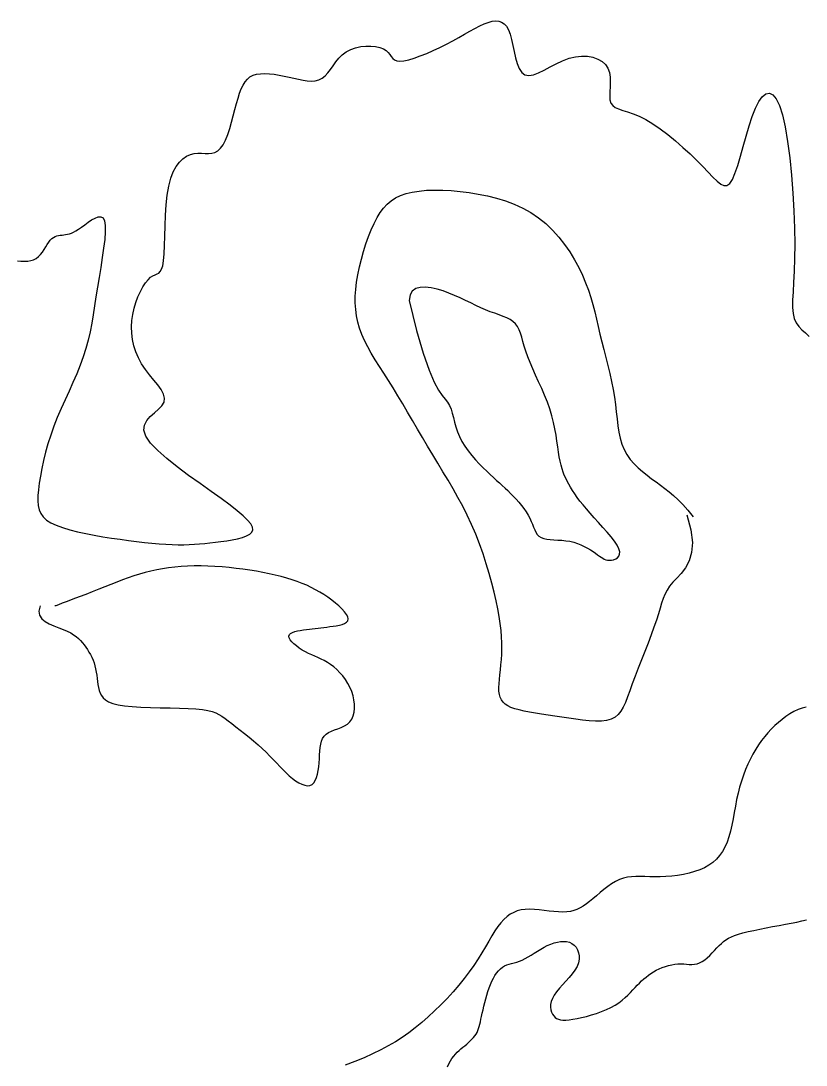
# Model space of a CAD drawing. Extents: x 560 to 725, y 213 to 408.
# Drawn here: x 673.17 to 697.21, y 259.09 to 291.08 of the extents above; entities that cross this region are included whole.
import ezdxf

# ---------------------------------------------------------------- set-up
doc = ezdxf.new("R2010")
doc.units = 0
doc.header["$LTSCALE"] = 10
doc.header["$MEASUREMENT"] = 0
doc.layers.add('3', color=3, linetype='CONTINUOUS')

msp = doc.modelspace()

# ---------------------------------------------------------------- linework, layer by layer
at = {"layer": '3'}
for points in [[(673.058, 283.729), (673.169, 283.718), (673.275, 283.714), (673.375, 283.719), (673.469, 283.733), (673.555, 283.76), (673.634, 283.8), (673.704, 283.854), (673.767, 283.92), (673.825, 283.994), (673.877, 284.072), (673.927, 284.152), (673.974, 284.228), (674.02, 284.298), (674.067, 284.359), (674.115, 284.406), (674.165, 284.442), (674.216, 284.469), (674.268, 284.487), (674.321, 284.5), (674.374, 284.508), (674.428, 284.515), (674.482, 284.521), (674.536, 284.529), (674.592, 284.54), (674.65, 284.556), (674.712, 284.577), (674.779, 284.607), (674.853, 284.645), (674.934, 284.694), (675.024, 284.755), (675.123, 284.828), (675.227, 284.906), (675.333, 284.978), (675.436, 285.037), (675.532, 285.073), (675.615, 285.077), (675.682, 285.041), (675.727, 284.954), (675.749, 284.811), (675.749, 284.618), (675.732, 284.384), (675.7, 284.118), (675.659, 283.829), (675.611, 283.526), (675.56, 283.219), (675.511, 282.916), (675.466, 282.625), (675.423, 282.345), (675.38, 282.075), (675.335, 281.812), (675.285, 281.554), (675.227, 281.298), (675.158, 281.044), (675.078, 280.788), (674.983, 280.53), (674.876, 280.268), (674.76, 280.004), (674.64, 279.738), (674.518, 279.47), (674.397, 279.201), (674.282, 278.931), (674.175, 278.661), (674.08, 278.391), (673.995, 278.123), (673.922, 277.861), (673.859, 277.606), (673.807, 277.361), (673.764, 277.129), (673.731, 276.912), (673.706, 276.713), (673.69, 276.534), (673.687, 276.373), (673.697, 276.229), (673.726, 276.1), (673.776, 275.985), (673.851, 275.882), (673.952, 275.788), (674.085, 275.704), (674.25, 275.626), (674.444, 275.554), (674.662, 275.489), (674.899, 275.429), (675.151, 275.374), (675.412, 275.323), (675.678, 275.277), (675.944, 275.235), (676.205, 275.196), (676.46, 275.161), (676.708, 275.129), (676.948, 275.102), (677.178, 275.079), (677.398, 275.06), (677.607, 275.046), (677.803, 275.036), (677.986, 275.032), (678.159, 275.032), (678.323, 275.037), (678.482, 275.045), (678.639, 275.057), (678.795, 275.072), (678.955, 275.089), (679.121, 275.109), (679.293, 275.13), (679.468, 275.154), (679.64, 275.182), (679.802, 275.214), (679.949, 275.253), (680.075, 275.299), (680.174, 275.352), (680.24, 275.415), (680.267, 275.488), (680.255, 275.573), (680.203, 275.672), (680.109, 275.787), (679.972, 275.92), (679.793, 276.072), (679.569, 276.246), (679.301, 276.443), (678.99, 276.664), (678.651, 276.904), (678.3, 277.155), (677.956, 277.412), (677.636, 277.667), (677.357, 277.914), (677.136, 278.145), (676.991, 278.354), (676.933, 278.537), (676.949, 278.695), (677.02, 278.834), (677.128, 278.958), (677.254, 279.072), (677.379, 279.181), (677.484, 279.289), (677.55, 279.4), (677.564, 279.519), (677.529, 279.647), (677.457, 279.782), (677.356, 279.925), (677.237, 280.076), (677.109, 280.234), (676.981, 280.4), (676.864, 280.572), (676.766, 280.751), (676.688, 280.936), (676.628, 281.124), (676.587, 281.316), (676.564, 281.509), (676.557, 281.703), (676.568, 281.896), (676.594, 282.087), (676.635, 282.274), (676.688, 282.454), (676.752, 282.625), (676.824, 282.783), (676.9, 282.925), (676.98, 283.048), (677.059, 283.148), (677.135, 283.223), (677.207, 283.271), (677.273, 283.302), (677.334, 283.325), (677.388, 283.353), (677.435, 283.397), (677.475, 283.466), (677.508, 283.573), (677.532, 283.728), (677.549, 283.938), (677.56, 284.194), (677.569, 284.485), (677.58, 284.798), (677.594, 285.12), (677.616, 285.439), (677.648, 285.742), (677.695, 286.018), (677.757, 286.255), (677.834, 286.454), (677.923, 286.618), (678.022, 286.75), (678.128, 286.852), (678.24, 286.928), (678.355, 286.979), (678.471, 287.009), (678.585, 287.022), (678.697, 287.022), (678.805, 287.018), (678.911, 287.016), (679.012, 287.024), (679.108, 287.047), (679.198, 287.094), (679.283, 287.172), (679.361, 287.284), (679.433, 287.426), (679.499, 287.593), (679.56, 287.776), (679.618, 287.969), (679.671, 288.166), (679.722, 288.359), (679.77, 288.542), (679.817, 288.709), (679.864, 288.86), (679.914, 288.993), (679.969, 289.11), (680.03, 289.21), (680.1, 289.293), (680.181, 289.359), (680.276, 289.408), (680.384, 289.44), (680.506, 289.457), (680.638, 289.462), (680.779, 289.455), (680.925, 289.439), (681.075, 289.415), (681.226, 289.386), (681.377, 289.353), (681.524, 289.319), (681.666, 289.287), (681.804, 289.26), (681.936, 289.241), (682.061, 289.234), (682.179, 289.242), (682.288, 289.269), (682.387, 289.317), (682.478, 289.39), (682.561, 289.482), (682.642, 289.588), (682.723, 289.703), (682.809, 289.82), (682.903, 289.934), (683.007, 290.038), (683.127, 290.129), (683.264, 290.2), (683.414, 290.252), (683.571, 290.286), (683.73, 290.302), (683.884, 290.303), (684.028, 290.289), (684.157, 290.26), (684.264, 290.219), (684.347, 290.166), (684.409, 290.107), (684.459, 290.044), (684.503, 289.982), (684.55, 289.927), (684.604, 289.882), (684.675, 289.851), (684.77, 289.84), (684.892, 289.852), (685.041, 289.884), (685.21, 289.934), (685.395, 290), (685.591, 290.079), (685.793, 290.167), (685.996, 290.263), (686.196, 290.363), (686.388, 290.465), (686.571, 290.566), (686.745, 290.665), (686.911, 290.758), (687.067, 290.843), (687.213, 290.919), (687.35, 290.982), (687.477, 291.03), (687.594, 291.062), (687.701, 291.075), (687.798, 291.068), (687.885, 291.039), (687.964, 290.987), (688.033, 290.909), (688.093, 290.804), (688.145, 290.67), (688.189, 290.508), (688.228, 290.326), (688.267, 290.135), (688.309, 289.946), (688.36, 289.77), (688.421, 289.617), (688.499, 289.499), (688.596, 289.426), (688.716, 289.404), (688.856, 289.428), (689.013, 289.487), (689.185, 289.57), (689.367, 289.666), (689.558, 289.765), (689.753, 289.857), (689.95, 289.93), (690.144, 289.977), (690.334, 289.997), (690.514, 289.99), (690.681, 289.96), (690.831, 289.906), (690.96, 289.832), (691.064, 289.737), (691.141, 289.624), (691.187, 289.495), (691.208, 289.354), (691.212, 289.207), (691.206, 289.058), (691.198, 288.914), (691.194, 288.78), (691.203, 288.66), (691.231, 288.56), (691.285, 288.484), (691.364, 288.425), (691.468, 288.378), (691.594, 288.335), (691.742, 288.288), (691.909, 288.23), (692.094, 288.155), (692.296, 288.055), (692.513, 287.925), (692.74, 287.769), (692.972, 287.592), (693.205, 287.402), (693.434, 287.202), (693.654, 287), (693.86, 286.802), (694.047, 286.613), (694.211, 286.439), (694.355, 286.287), (694.481, 286.164), (694.593, 286.076), (694.692, 286.031), (694.783, 286.035), (694.867, 286.094), (694.949, 286.216), (695.03, 286.404), (695.112, 286.646), (695.196, 286.927), (695.281, 287.233), (695.368, 287.547), (695.459, 287.857), (695.554, 288.145), (695.653, 288.398), (695.757, 288.602), (695.864, 288.75), (695.973, 288.837), (696.082, 288.86), (696.189, 288.812), (696.293, 288.689), (696.391, 288.487), (696.483, 288.199), (696.567, 287.826), (696.641, 287.382), (696.706, 286.884), (696.761, 286.351), (696.804, 285.801), (696.836, 285.253), (696.856, 284.724), (696.862, 284.232), (696.856, 283.793), (696.842, 283.406), (696.823, 283.067), (696.806, 282.772), (696.794, 282.518), (696.794, 282.3), (696.809, 282.116), (696.844, 281.961), (696.903, 281.83), (696.983, 281.717), (697.08, 281.615), (697.187, 281.516), (697.301, 281.413)], [(693.559, 275.95), (693.682, 275.487), (693.724, 275.103), (693.7, 274.789), (693.626, 274.533), (693.516, 274.325), (693.387, 274.154), (693.253, 274.009), (693.129, 273.88), (693.029, 273.757), (692.949, 273.635), (692.886, 273.511), (692.833, 273.381), (692.785, 273.241), (692.738, 273.086), (692.687, 272.915), (692.625, 272.721), (692.549, 272.505), (692.462, 272.269), (692.367, 272.019), (692.266, 271.761), (692.165, 271.502), (692.065, 271.246), (691.97, 271), (691.884, 270.769), (691.809, 270.559), (691.741, 270.369), (691.676, 270.201), (691.61, 270.055), (691.538, 269.93), (691.455, 269.826), (691.357, 269.745), (691.24, 269.686), (691.099, 269.648), (690.938, 269.63), (690.76, 269.627), (690.567, 269.638), (690.364, 269.658), (690.154, 269.686), (689.94, 269.718), (689.726, 269.75), (689.514, 269.782), (689.308, 269.812), (689.108, 269.841), (688.918, 269.871), (688.739, 269.902), (688.572, 269.934), (688.421, 269.969), (688.287, 270.008), (688.172, 270.05), (688.074, 270.098), (687.994, 270.151), (687.929, 270.211), (687.879, 270.28), (687.842, 270.358), (687.817, 270.445), (687.804, 270.544), (687.801, 270.654), (687.806, 270.776), (687.816, 270.907), (687.831, 271.048), (687.848, 271.197), (687.865, 271.352), (687.879, 271.514), (687.89, 271.681), (687.895, 271.852), (687.893, 272.029), (687.885, 272.214), (687.869, 272.408), (687.844, 272.613), (687.812, 272.83), (687.77, 273.063), (687.718, 273.311), (687.657, 273.577), (687.586, 273.858), (687.505, 274.149), (687.415, 274.448), (687.316, 274.751), (687.208, 275.055), (687.092, 275.356), (686.967, 275.65), (686.834, 275.934), (686.694, 276.211), (686.549, 276.481), (686.399, 276.745), (686.246, 277.006), (686.09, 277.265), (685.932, 277.524), (685.775, 277.784), (685.619, 278.047), (685.463, 278.311), (685.309, 278.575), (685.156, 278.837), (685.005, 279.095), (684.856, 279.348), (684.708, 279.595), (684.562, 279.833), (684.418, 280.061), (684.278, 280.281), (684.143, 280.493), (684.016, 280.698), (683.896, 280.897), (683.787, 281.092), (683.69, 281.284), (683.606, 281.474), (683.537, 281.663), (683.483, 281.852), (683.443, 282.043), (683.417, 282.237), (683.405, 282.435), (683.406, 282.64), (683.419, 282.852), (683.445, 283.072), (683.483, 283.302), (683.532, 283.538), (683.591, 283.776), (683.657, 284.013), (683.731, 284.246), (683.811, 284.469), (683.895, 284.68), (683.982, 284.874), (684.072, 285.049), (684.166, 285.205), (684.268, 285.343), (684.378, 285.463), (684.5, 285.566), (684.636, 285.654), (684.788, 285.727), (684.959, 285.786), (685.15, 285.832), (685.361, 285.865), (685.588, 285.886), (685.829, 285.894), (686.082, 285.892), (686.345, 285.878), (686.616, 285.853), (686.892, 285.818), (687.171, 285.773), (687.45, 285.716), (687.728, 285.645), (688.003, 285.561), (688.271, 285.46), (688.531, 285.341), (688.781, 285.204), (689.017, 285.046), (689.239, 284.866), (689.446, 284.668), (689.637, 284.455), (689.813, 284.231), (689.973, 283.998), (690.118, 283.761), (690.247, 283.522), (690.359, 283.287), (690.456, 283.056), (690.54, 282.83), (690.612, 282.607), (690.676, 282.386), (690.734, 282.164), (690.788, 281.941), (690.841, 281.715), (690.896, 281.485), (690.954, 281.249), (691.015, 281.008), (691.076, 280.764), (691.136, 280.519), (691.194, 280.274), (691.248, 280.031), (691.296, 279.79), (691.336, 279.554), (691.369, 279.324), (691.395, 279.1), (691.42, 278.885), (691.446, 278.677), (691.478, 278.479), (691.518, 278.29), (691.57, 278.112), (691.637, 277.945), (691.723, 277.79), (691.824, 277.646), (691.94, 277.512), (692.065, 277.387), (692.198, 277.269), (692.336, 277.158), (692.476, 277.053), (692.614, 276.953), (692.749, 276.855), (692.882, 276.757), (693.016, 276.652), (693.151, 276.538), (693.29, 276.409), (693.435, 276.26), (693.589, 276.087), (693.752, 275.886)], [(685.056, 282.514), (685.284, 281.596), (685.486, 280.896), (685.664, 280.379), (685.819, 280.013), (685.951, 279.765), (686.063, 279.602), (686.156, 279.491), (686.231, 279.398), (686.29, 279.297), (686.337, 279.183), (686.375, 279.058), (686.409, 278.924), (686.444, 278.784), (686.483, 278.639), (686.53, 278.491), (686.591, 278.342), (686.667, 278.194), (686.758, 278.048), (686.86, 277.905), (686.969, 277.767), (687.084, 277.634), (687.201, 277.508), (687.317, 277.389), (687.428, 277.28), (687.534, 277.18), (687.633, 277.088), (687.727, 277.003), (687.818, 276.922), (687.905, 276.844), (687.99, 276.766), (688.074, 276.687), (688.158, 276.604), (688.243, 276.517), (688.328, 276.426), (688.41, 276.332), (688.49, 276.236), (688.565, 276.137), (688.634, 276.039), (688.696, 275.94), (688.749, 275.843), (688.793, 275.747), (688.83, 275.656), (688.863, 275.568), (688.897, 275.487), (688.933, 275.414), (688.975, 275.349), (689.028, 275.295), (689.093, 275.253), (689.173, 275.223), (689.266, 275.203), (689.371, 275.19), (689.484, 275.182), (689.604, 275.175), (689.727, 275.167), (689.851, 275.154), (689.973, 275.135), (690.092, 275.106), (690.206, 275.069), (690.314, 275.025), (690.417, 274.977), (690.513, 274.925), (690.602, 274.872), (690.684, 274.82), (690.757, 274.77), (690.821, 274.724), (690.878, 274.682), (690.93, 274.646), (690.979, 274.615), (691.028, 274.59), (691.077, 274.571), (691.129, 274.56), (691.186, 274.556), (691.249, 274.56), (691.314, 274.573), (691.377, 274.597), (691.432, 274.632), (691.474, 274.68), (691.499, 274.741), (691.501, 274.817), (691.476, 274.91), (691.421, 275.018), (691.338, 275.141), (691.235, 275.274), (691.116, 275.415), (690.987, 275.561), (690.854, 275.707), (690.722, 275.853), (690.596, 275.993), (690.481, 276.126), (690.377, 276.251), (690.284, 276.37), (690.2, 276.482), (690.124, 276.589), (690.057, 276.691), (689.996, 276.789), (689.941, 276.883), (689.891, 276.975), (689.846, 277.065), (689.805, 277.157), (689.768, 277.253), (689.734, 277.355), (689.704, 277.465), (689.676, 277.586), (689.651, 277.72), (689.627, 277.868), (689.604, 278.029), (689.579, 278.203), (689.55, 278.386), (689.516, 278.578), (689.474, 278.777), (689.423, 278.981), (689.361, 279.189), (689.287, 279.399), (689.202, 279.609), (689.112, 279.818), (689.019, 280.025), (688.926, 280.226), (688.837, 280.422), (688.755, 280.609), (688.685, 280.787), (688.627, 280.955), (688.579, 281.111), (688.538, 281.255), (688.501, 281.388), (688.463, 281.509), (688.42, 281.617), (688.37, 281.713), (688.309, 281.796), (688.233, 281.866), (688.144, 281.926), (688.042, 281.979), (687.929, 282.026), (687.807, 282.072), (687.676, 282.119), (687.539, 282.169), (687.396, 282.225), (687.249, 282.289), (687.098, 282.361), (686.942, 282.436), (686.782, 282.514), (686.617, 282.592), (686.447, 282.668), (686.272, 282.74), (686.092, 282.804), (685.907, 282.859), (685.724, 282.899), (685.549, 282.919), (685.391, 282.913), (685.255, 282.875), (685.149, 282.799), (685.08, 282.681), (685.056, 282.514)], [(673.76, 273.154), (673.72, 272.999), (673.739, 272.871), (673.806, 272.765), (673.908, 272.678), (674.036, 272.605), (674.179, 272.543), (674.325, 272.487), (674.463, 272.435), (674.585, 272.382), (674.691, 272.328), (674.782, 272.272), (674.861, 272.215), (674.931, 272.156), (674.992, 272.094), (675.049, 272.03), (675.102, 271.963), (675.154, 271.893), (675.204, 271.82), (675.252, 271.744), (675.297, 271.665), (675.338, 271.583), (675.375, 271.498), (675.408, 271.41), (675.435, 271.319), (675.456, 271.226), (675.473, 271.13), (675.487, 271.033), (675.499, 270.936), (675.512, 270.84), (675.525, 270.746), (675.542, 270.655), (675.564, 270.569), (675.592, 270.487), (675.63, 270.41), (675.684, 270.34), (675.757, 270.276), (675.854, 270.22), (675.98, 270.17), (676.14, 270.129), (676.337, 270.097), (676.573, 270.073), (676.842, 270.056), (677.132, 270.044), (677.432, 270.036), (677.732, 270.03), (678.022, 270.023), (678.29, 270.014), (678.527, 270), (678.724, 269.981), (678.887, 269.955), (679.021, 269.922), (679.133, 269.882), (679.232, 269.834), (679.324, 269.777), (679.416, 269.711), (679.515, 269.635), (679.626, 269.55), (679.748, 269.456), (679.879, 269.355), (680.015, 269.248), (680.154, 269.136), (680.292, 269.022), (680.427, 268.905), (680.556, 268.788), (680.677, 268.672), (680.789, 268.558), (680.896, 268.446), (680.998, 268.338), (681.096, 268.233), (681.192, 268.133), (681.287, 268.039), (681.383, 267.951), (681.48, 267.871), (681.578, 267.799), (681.674, 267.739), (681.768, 267.693), (681.857, 267.662), (681.94, 267.648), (682.015, 267.655), (682.081, 267.683), (682.136, 267.735), (682.181, 267.807), (682.217, 267.897), (682.246, 268), (682.268, 268.113), (682.284, 268.232), (682.297, 268.355), (682.306, 268.477), (682.313, 268.596), (682.321, 268.709), (682.332, 268.816), (682.348, 268.917), (682.371, 269.009), (682.404, 269.092), (682.45, 269.166), (682.51, 269.228), (682.586, 269.279), (682.675, 269.321), (682.773, 269.359), (682.875, 269.395), (682.977, 269.435), (683.075, 269.48), (683.164, 269.535), (683.24, 269.603), (683.3, 269.688), (683.344, 269.787), (683.371, 269.898), (683.384, 270.018), (683.382, 270.144), (683.365, 270.275), (683.336, 270.406), (683.294, 270.536), (683.24, 270.663), (683.175, 270.785), (683.101, 270.901), (683.02, 271.01), (682.933, 271.111), (682.841, 271.205), (682.746, 271.289), (682.65, 271.362), (682.553, 271.426), (682.456, 271.48), (682.36, 271.528), (682.263, 271.572), (682.166, 271.613), (682.07, 271.655), (681.973, 271.699), (681.877, 271.749), (681.78, 271.804), (681.688, 271.865), (681.601, 271.929), (681.524, 271.994), (681.459, 272.059), (681.41, 272.121), (681.38, 272.179), (681.372, 272.231), (681.388, 272.276), (681.426, 272.313), (681.481, 272.344), (681.552, 272.369), (681.633, 272.39), (681.722, 272.408), (681.815, 272.422), (681.909, 272.435), (682, 272.447), (682.089, 272.457), (682.177, 272.468), (682.264, 272.478), (682.352, 272.488), (682.442, 272.498), (682.533, 272.509), (682.628, 272.521), (682.726, 272.534), (682.824, 272.549), (682.918, 272.567), (683.004, 272.591), (683.078, 272.62), (683.135, 272.657), (683.173, 272.702), (683.186, 272.757), (683.173, 272.822), (683.134, 272.897), (683.074, 272.979), (682.996, 273.065), (682.902, 273.155), (682.797, 273.245), (682.683, 273.335), (682.564, 273.422), (682.442, 273.504), (682.317, 273.581), (682.189, 273.654), (682.056, 273.722), (681.919, 273.787), (681.776, 273.847), (681.626, 273.904), (681.469, 273.958), (681.304, 274.009), (681.131, 274.057), (680.952, 274.101), (680.765, 274.143), (680.573, 274.182), (680.376, 274.218), (680.173, 274.25), (679.966, 274.28), (679.754, 274.306), (679.54, 274.33), (679.325, 274.349), (679.109, 274.364), (678.895, 274.375), (678.682, 274.381), (678.473, 274.382), (678.269, 274.376), (678.071, 274.365), (677.878, 274.348), (677.69, 274.326), (677.506, 274.297), (677.325, 274.263), (677.147, 274.224), (676.972, 274.179), (676.798, 274.13), (676.626, 274.075), (676.453, 274.016), (676.279, 273.952), (676.102, 273.885), (675.923, 273.815), (675.739, 273.741), (675.55, 273.666), (675.354, 273.588), (675.153, 273.509), (674.951, 273.432), (674.759, 273.359), (674.583, 273.292), (674.433, 273.236), (674.315, 273.192), (674.238, 273.164), (674.211, 273.154)], [(697.211, 270.051), (697.086, 270.024), (696.96, 269.98), (696.836, 269.921), (696.712, 269.85), (696.591, 269.77), (696.473, 269.682), (696.359, 269.588), (696.248, 269.489), (696.141, 269.385), (696.038, 269.274), (695.939, 269.157), (695.843, 269.034), (695.752, 268.903), (695.664, 268.765), (695.58, 268.62), (695.5, 268.468), (695.424, 268.308), (695.353, 268.142), (695.288, 267.97), (695.227, 267.791), (695.173, 267.607), (695.124, 267.418), (695.081, 267.224), (695.043, 267.027), (695.007, 266.83), (694.971, 266.634), (694.933, 266.444), (694.891, 266.26), (694.843, 266.085), (694.787, 265.922), (694.721, 265.772), (694.645, 265.636), (694.558, 265.512), (694.46, 265.401), (694.35, 265.302), (694.229, 265.215), (694.096, 265.139), (693.951, 265.073), (693.793, 265.017), (693.626, 264.971), (693.451, 264.934), (693.273, 264.904), (693.093, 264.883), (692.915, 264.868), (692.741, 264.86), (692.575, 264.857), (692.418, 264.859), (692.27, 264.864), (692.129, 264.867), (691.995, 264.867), (691.866, 264.861), (691.74, 264.846), (691.617, 264.819), (691.496, 264.776), (691.374, 264.718), (691.254, 264.645), (691.134, 264.561), (691.017, 264.47), (690.902, 264.375), (690.79, 264.28), (690.682, 264.188), (690.578, 264.103), (690.48, 264.027), (690.384, 263.961), (690.289, 263.906), (690.192, 263.86), (690.093, 263.825), (689.989, 263.799), (689.877, 263.784), (689.756, 263.779), (689.624, 263.784), (689.484, 263.796), (689.337, 263.812), (689.187, 263.83), (689.037, 263.846), (688.889, 263.859), (688.745, 263.864), (688.609, 263.86), (688.482, 263.844), (688.365, 263.814), (688.254, 263.771), (688.151, 263.713), (688.052, 263.642), (687.957, 263.555), (687.864, 263.453), (687.773, 263.334), (687.682, 263.2), (687.588, 263.051), (687.492, 262.889), (687.39, 262.716), (687.281, 262.534), (687.164, 262.343), (687.036, 262.147), (686.896, 261.946), (686.743, 261.743), (686.577, 261.539), (686.402, 261.336), (686.218, 261.136), (686.028, 260.94), (685.834, 260.751), (685.637, 260.569), (685.439, 260.397), (685.242, 260.235), (685.044, 260.084), (684.841, 259.942), (684.632, 259.807), (684.413, 259.679), (684.182, 259.555), (683.936, 259.436), (683.672, 259.319), (683.39, 259.203), (683.091, 259.091)], [(686.229, 259.034), (686.271, 259.131), (686.316, 259.219), (686.365, 259.296), (686.417, 259.366), (686.47, 259.428), (686.526, 259.485), (686.583, 259.538), (686.641, 259.589), (686.699, 259.638), (686.758, 259.686), (686.815, 259.735), (686.871, 259.784), (686.925, 259.834), (686.976, 259.884), (687.023, 259.935), (687.065, 259.987), (687.102, 260.04), (687.133, 260.094), (687.159, 260.151), (687.182, 260.21), (687.201, 260.273), (687.219, 260.342), (687.235, 260.416), (687.252, 260.497), (687.271, 260.585), (687.292, 260.681), (687.315, 260.785), (687.34, 260.893), (687.368, 261.005), (687.399, 261.119), (687.432, 261.233), (687.467, 261.345), (687.505, 261.454), (687.545, 261.559), (687.588, 261.658), (687.633, 261.75), (687.682, 261.836), (687.733, 261.913), (687.788, 261.982), (687.846, 262.041), (687.907, 262.09), (687.972, 262.129), (688.041, 262.16), (688.113, 262.184), (688.188, 262.206), (688.266, 262.226), (688.348, 262.249), (688.431, 262.277), (688.518, 262.311), (688.607, 262.354), (688.698, 262.405), (688.791, 262.462), (688.886, 262.522), (688.984, 262.583), (689.082, 262.643), (689.183, 262.7), (689.284, 262.752), (689.387, 262.797), (689.49, 262.834), (689.591, 262.861), (689.69, 262.877), (689.786, 262.882), (689.876, 262.875), (689.961, 262.853), (690.038, 262.817), (690.106, 262.766), (690.164, 262.7), (690.21, 262.623), (690.242, 262.535), (690.258, 262.438), (690.257, 262.335), (690.236, 262.227), (690.194, 262.116), (690.129, 262.004), (690.047, 261.891), (689.953, 261.778), (689.853, 261.665), (689.751, 261.554), (689.653, 261.445), (689.565, 261.338), (689.492, 261.234), (689.439, 261.134), (689.404, 261.038), (689.386, 260.947), (689.383, 260.862), (689.393, 260.784), (689.414, 260.714), (689.443, 260.651), (689.479, 260.598), (689.521, 260.554), (689.569, 260.52), (689.624, 260.494), (689.689, 260.478), (689.763, 260.47), (689.85, 260.47), (689.95, 260.478), (690.064, 260.494), (690.193, 260.517), (690.334, 260.547), (690.484, 260.584), (690.639, 260.627), (690.794, 260.676), (690.948, 260.731), (691.095, 260.792), (691.233, 260.857), (691.358, 260.928), (691.471, 261.002), (691.573, 261.079), (691.666, 261.158), (691.752, 261.237), (691.83, 261.316), (691.904, 261.393), (691.973, 261.467), (692.04, 261.539), (692.106, 261.606), (692.172, 261.671), (692.238, 261.732), (692.306, 261.79), (692.377, 261.845), (692.452, 261.898), (692.532, 261.948), (692.617, 261.995), (692.708, 262.039), (692.802, 262.079), (692.899, 262.115), (692.997, 262.145), (693.094, 262.168), (693.191, 262.185), (693.285, 262.194), (693.376, 262.195), (693.464, 262.191), (693.549, 262.184), (693.631, 262.178), (693.712, 262.175), (693.791, 262.18), (693.87, 262.193), (693.948, 262.22), (694.026, 262.262), (694.103, 262.316), (694.18, 262.381), (694.256, 262.452), (694.331, 262.528), (694.404, 262.605), (694.476, 262.681), (694.545, 262.752), (694.613, 262.817), (694.681, 262.875), (694.753, 262.928), (694.831, 262.976), (694.919, 263.021), (695.02, 263.063), (695.137, 263.103), (695.273, 263.142), (695.429, 263.181), (695.603, 263.219), (695.789, 263.258), (695.984, 263.296), (696.182, 263.333), (696.38, 263.37), (696.572, 263.405), (696.754, 263.44), (696.922, 263.474), (697.078, 263.507), (697.224, 263.542)]]:
    msp.add_lwpolyline(points, dxfattribs=at)

doc.saveas('drawing.dxf')
